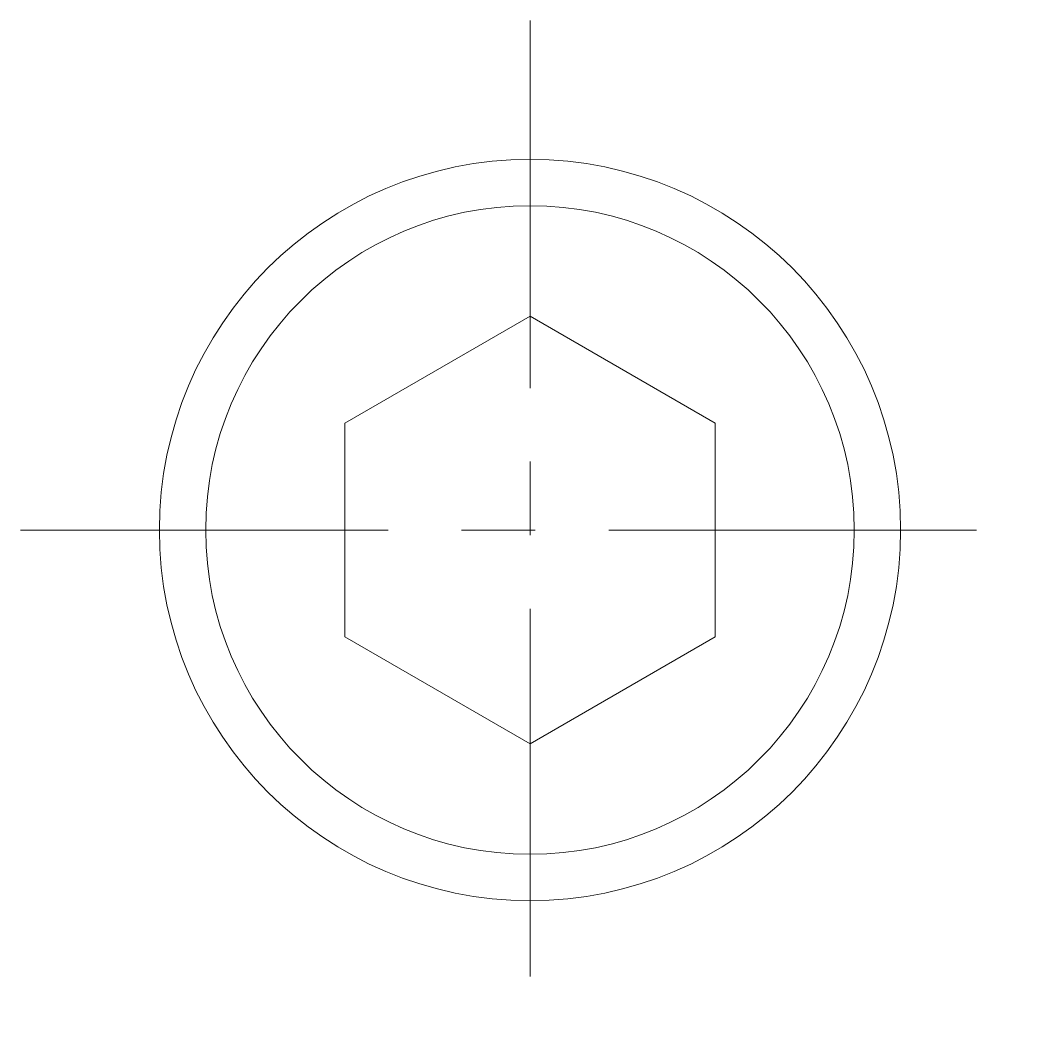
# Model space of a CAD drawing. Header units: millimetres. Extents: x -11 to 11, y -11 to 11.
import ezdxf

# ---------------------------------------------------------------- set-up
doc = ezdxf.new("R2010")
doc.units = ezdxf.units.MM
doc.header["$LTSCALE"] = 0.5
doc.linetypes.add('CENTER', pattern=[50.8, 31.75, -6.35, 6.35, -6.35])
doc.layers.get('0').update_dxf_attribs({"color": 9, "lineweight": 15})

msp = doc.modelspace()

# ---------------------------------------------------------------- linework, layer by layer
at = {"color": 1, "linetype": 'CENTER', "ltscale": 0.5}
for p, q in [((0, 11), (0, -11)), ((-11, 0), (11, 0))]:
    msp.add_line(p, q, dxfattribs=at)
at = {"ltscale": 0.5}
msp.add_lwpolyline([(-4, -2.309), (0, -4.619), (4, -2.309), (4, 2.309), (0, 4.619), (-4, 2.309)], close=True, dxfattribs=at)
for radius in [8, 7]:
    msp.add_circle((0, 0), radius, dxfattribs=at)

doc.saveas('drawing.dxf')
